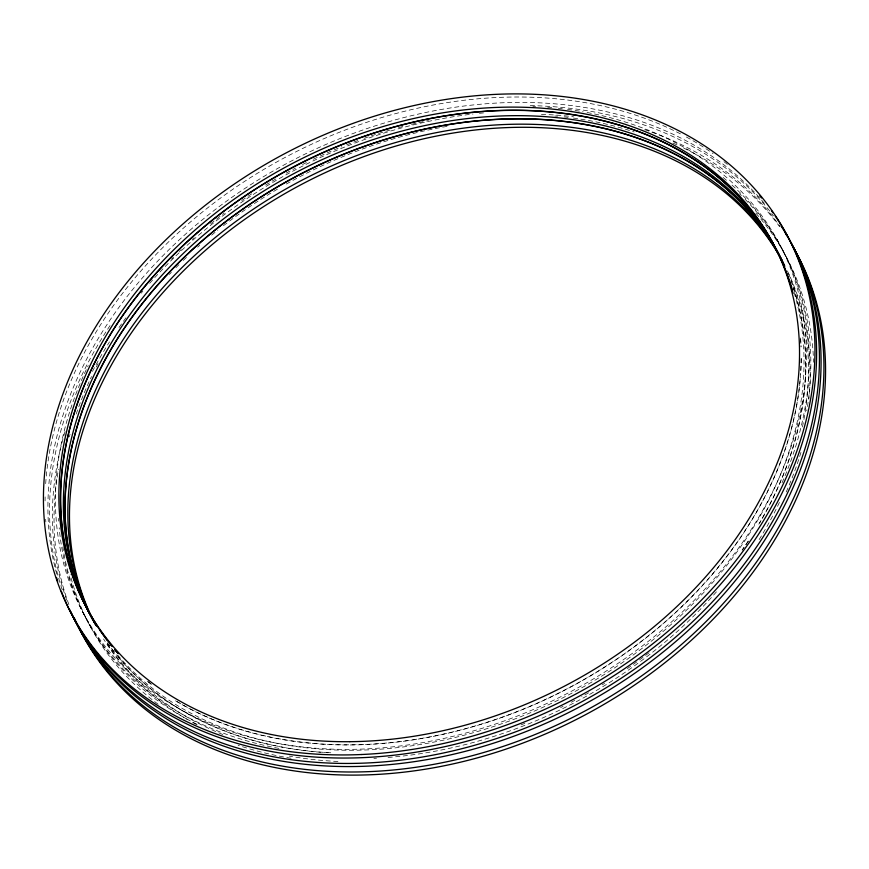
<?xml version="1.0" encoding="UTF-8"?>
<svg xmlns="http://www.w3.org/2000/svg" width="869" height="869" viewBox="0 0 869 869"><rect width="100%" height="100%" fill="white"/><g stroke="black" fill="none" stroke-linecap="round" stroke-linejoin="round"><path stroke-width="0.65" stroke-dasharray="4.34 3.26" d="M776.951 239.312L779.732 244.602M781.416 247.817L784.207 253.118M84.869 616.012L87.65 621.313M89.333 624.529L92.125 629.829M66.783 600.186A404.813 306.898 -27.7 0 1 65.327 430.633M141.136 293.211A404.813 306.898 -27.7 0 1 142.82 291.213M149.685 283.261A404.813 306.898 -27.7 0 1 473.018 114.024M479.449 113.318A404.813 306.898 -27.7 0 1 483.522 112.916M644.733 129.677A404.813 306.898 -27.7 0 1 780.243 226.679M68.879 604.542A404.813 306.898 -27.7 0 1 58.484 469.293M92.44 371.443A404.813 306.898 -27.7 0 1 109.483 341.886M119.031 327.504A404.813 306.898 -27.7 0 1 126.005 317.728M541.441 114.328A404.813 306.898 -27.7 0 1 573.442 116.728M672.986 143.103A404.813 306.898 -27.7 0 1 678.982 145.818M683.707 148.078A404.813 306.898 -27.7 0 1 779.536 226.559M788.531 273.8A388.617 294.624 -27.7 0 1 802.25 427.82M716.436 591.843A388.617 294.624 -27.7 0 1 386.966 757.54M376.516 758.213A388.617 294.624 -27.7 0 1 373.909 758.333M222.79 734.49A388.617 294.624 -27.7 0 1 106.941 643.603M787.401 270.954A388.617 294.624 -27.7 0 1 808.854 399.11M779.406 502.434A388.617 294.624 -27.7 0 1 757.822 541.713M337.932 761.461A388.617 294.624 -27.7 0 1 289.355 756.095M196.372 724.496A388.617 294.624 -27.7 0 1 191.723 721.954M187.139 719.326A388.617 294.624 -27.7 0 1 103.563 638.976M755.9 213.22A394.015 298.719 -27.7 0 1 813.547 362.243M800.946 452.347A394.015 298.719 -27.7 0 1 786.021 492.419M291.072 758.235A394.015 298.719 -27.7 0 1 238.106 745.298M158.082 704.227A394.015 298.719 -27.7 0 1 70.15 574.583M169.346 274.419A394.015 298.719 -27.7 0 1 171.345 272.345M175.875 267.717A394.015 298.719 -27.7 0 1 178.905 264.687M183.283 260.418A394.015 298.719 -27.7 0 1 186.65 257.202M197.611 247.144A394.015 298.719 -27.7 0 1 199.642 245.351M211.656 235.119A394.015 298.719 -27.7 0 1 217.815 230.133M223.463 225.69A394.015 298.719 -27.7 0 1 278.178 188.725M286.303 184.054A394.015 298.719 -27.7 0 1 448.762 126.092M745.059 199.24A394.015 298.719 -27.7 0 1 806.758 410.798M649.024 652.771A394.015 298.719 -27.7 0 1 627.331 668.587M604.618 683.371A394.015 298.719 -27.7 0 1 602.304 684.783M588.606 692.821A394.015 298.719 -27.7 0 1 581.698 696.656M574.746 700.392A394.015 298.719 -27.7 0 1 571.248 702.217M563.036 706.367A394.015 298.719 -27.7 0 1 560.614 707.551M524.854 723.366A394.015 298.719 -27.7 0 1 521.139 724.822M197.111 724.355A394.015 298.719 -27.7 0 1 62.818 546.981M69.357 436.825A394.015 298.719 -27.7 0 1 70.041 434.228M76.222 413.981A394.015 298.719 -27.7 0 1 91.517 376.549M96.242 367A394.015 298.719 -27.7 0 1 98.067 363.492M554.846 115.979A394.015 298.719 -27.7 0 1 557.507 116.218M564.133 116.902A394.015 298.719 -27.7 0 1 568.098 117.369M573.344 118.054A394.015 298.719 -27.7 0 1 634.164 131.936M739.497 193.722A394.015 298.719 -27.7 0 1 741.376 195.547M790.747 280.687A388.617 294.624 -27.7 0 1 759.636 523.029M748.307 541.213A388.617 294.624 -27.7 0 1 742.213 550.164M328.167 752.771A388.617 294.624 -27.7 0 1 107.169 642.636M732.046 185.14A394.015 298.719 -27.7 0 1 781.557 483.903M278.873 748.372A394.015 298.719 -27.7 0 1 59.201 527.809M58.69 521.096A394.015 298.719 -27.7 0 1 58.549 518.391M171.541 259.071A394.015 298.719 -27.7 0 1 173.463 257.137M179.253 251.467A394.015 298.719 -27.7 0 1 181.197 249.609M192.125 239.529A394.015 298.719 -27.7 0 1 194.156 237.726M210.613 223.811A394.015 298.719 -27.7 0 1 224.311 213.111M241.745 200.543A394.015 298.719 -27.7 0 1 252.988 193.005M265.61 185.054A394.015 298.719 -27.7 0 1 275.907 178.927M286.216 173.105A394.015 298.719 -27.7 0 1 295.493 168.13M302.51 164.523A394.015 298.719 -27.7 0 1 308.452 161.58M313.318 159.233A394.015 298.719 -27.7 0 1 341.734 146.763M346.688 144.786A394.015 298.719 -27.7 0 1 359.136 140.105M364.144 138.323A394.015 298.719 -27.7 0 1 392.071 129.448M398.534 127.645A394.015 298.719 -27.7 0 1 404.997 125.94M411.482 124.321A394.015 298.719 -27.7 0 1 428.482 120.53M723.117 177.482A394.015 298.719 -27.7 0 1 728.124 181.697M587.053 112.492A394.015 298.719 -27.7 0 1 772.78 491.387A394.015 298.719 -27.7 0 1 276.538 743.158A394.015 298.719 -27.7 0 1 88.236 365.567M532.882 106.322A394.015 298.719 -27.7 0 1 535.586 106.453M547.698 107.235A394.015 298.719 -27.7 0 1 551.706 107.582M558.343 108.245A394.015 298.719 -27.7 0 1 562.308 108.69M567.566 109.364A394.015 298.719 -27.7 0 1 583.164 111.786M794.125 292.495A388.617 294.624 -27.7 0 1 574.528 691.757A388.617 294.624 -27.7 0 1 117.684 655.074M800.577 337.954A388.617 294.624 -27.7 0 1 801.077 346.937M801.229 358.593A388.617 294.624 -27.7 0 1 575.115 684.642A388.617 294.624 -27.7 0 1 174.854 700.371M151.26 684.24A388.617 294.624 -27.7 0 1 147.219 681.068M56.735 574.061A404.813 306.898 -27.7 0 1 291.441 160.971A404.813 306.898 -27.7 0 1 764.362 203.368M62.199 589.758A404.813 306.898 -27.7 0 1 110.048 325.571M530.242 105.594A404.813 306.898 -27.7 0 1 773.464 215.881M792.919 286.77A388.617 294.624 -27.7 0 1 758.213 525.191M748.231 541.072A388.617 294.624 -27.7 0 1 742.137 550.034M330.774 752.782A388.617 294.624 -27.7 0 1 116.75 655.107M114.252 652.011A388.617 294.624 -27.7 0 1 107.865 643.571M45.84 521.932A404.813 306.898 -27.7 0 1 45.644 519.282M45.079 500.881A404.813 306.898 -27.7 0 1 45.123 496.916M45.688 483.642A404.813 306.898 -27.7 0 1 280.166 160.092A404.813 306.898 -27.7 0 1 682.871 135.14M686.369 137.02A404.813 306.898 -27.7 0 1 713.08 153.596M723.975 161.688A404.813 306.898 -27.7 0 1 728.189 165.056M800.599 339.095A388.617 294.624 -27.7 0 1 801.001 346.807M801.164 358.452A388.617 294.624 -27.7 0 1 800.555 374.148M800.143 379.405A388.617 294.624 -27.7 0 1 564.231 690.236A388.617 294.624 -27.7 0 1 175.918 700.914M151.195 684.109A388.617 294.624 -27.7 0 1 147.154 680.938"/><path stroke-width="1.3" d="M791.561 244.232A404.813 306.898 -27.7 0 1 578.852 714.231A404.813 306.898 -27.7 0 1 73.724 617.305M793.343 247.611A404.813 306.898 -27.7 0 1 578.765 718.239A404.813 306.898 -27.7 0 1 74.289 618.011M92.896 619.825A388.617 294.624 -27.7 0 1 301.152 180.643A388.617 294.624 -27.7 0 1 780.981 258.462M94.536 622.943A388.617 294.624 -27.7 0 1 302.021 184.163A388.617 294.624 -27.7 0 1 781.991 260.428M781.242 258.995A388.617 294.624 -27.7 0 1 784.664 266.11M95.764 624.92A388.617 294.624 -27.7 0 1 292.256 178.612A388.617 294.624 -27.7 0 1 778.82 254.324M95.416 623.975A388.617 294.624 -27.7 0 1 298.99 170.921A388.617 294.624 -27.7 0 1 784.588 266.49M107.408 640.496A388.617 294.624 -27.7 0 1 298.512 164.437A388.617 294.624 -27.7 0 1 792.093 289.746M117.521 652.793A388.617 294.624 -27.7 0 1 114.904 649.773M111.514 645.689A388.617 294.624 -27.7 0 1 109.852 643.625M781.687 226.918A404.813 306.898 -27.7 0 1 580.362 702.521A404.813 306.898 -27.7 0 1 69.238 608.756M790.823 242.516A404.813 306.898 -27.7 0 1 573.497 710.092A404.813 306.898 -27.7 0 1 70.867 611.874M785.446 233.392A404.813 306.898 -27.7 0 1 786.836 235.651M96.361 625.919A388.617 294.624 -27.7 0 1 299.066 174.81A388.617 294.624 -27.7 0 1 784.588 265.979M775.191 216.001A404.813 306.898 -27.7 0 1 573.703 699.143A404.813 306.898 -27.7 0 1 61.308 591.192M57.734 581.242A404.813 306.898 -27.7 0 1 56.507 577.472M759.81 195.927A404.813 306.898 -27.7 0 1 761.526 197.969M771.368 210.58A404.813 306.898 -27.7 0 1 772.921 212.731M97.437 626.364A388.617 294.624 -27.7 0 1 310.874 158.147A388.617 294.624 -27.7 0 1 793.082 293.45M118.336 653.651A388.617 294.624 -27.7 0 1 114.838 649.643M112.286 646.59A388.617 294.624 -27.7 0 1 99.62 629.656M361.395 754.52A404.813 306.898 -27.7 0 0 791.985 245.004A404.813 306.898 -27.7 0 0 134.228 273.713A404.813 306.898 -27.7 0 0 361.395 754.52M349.816 741.691A388.617 294.624 -27.7 0 0 782.154 262.796A388.617 294.624 -27.7 0 0 155.627 268.749A388.617 294.624 -27.7 0 0 349.816 741.691"/></g></svg>
